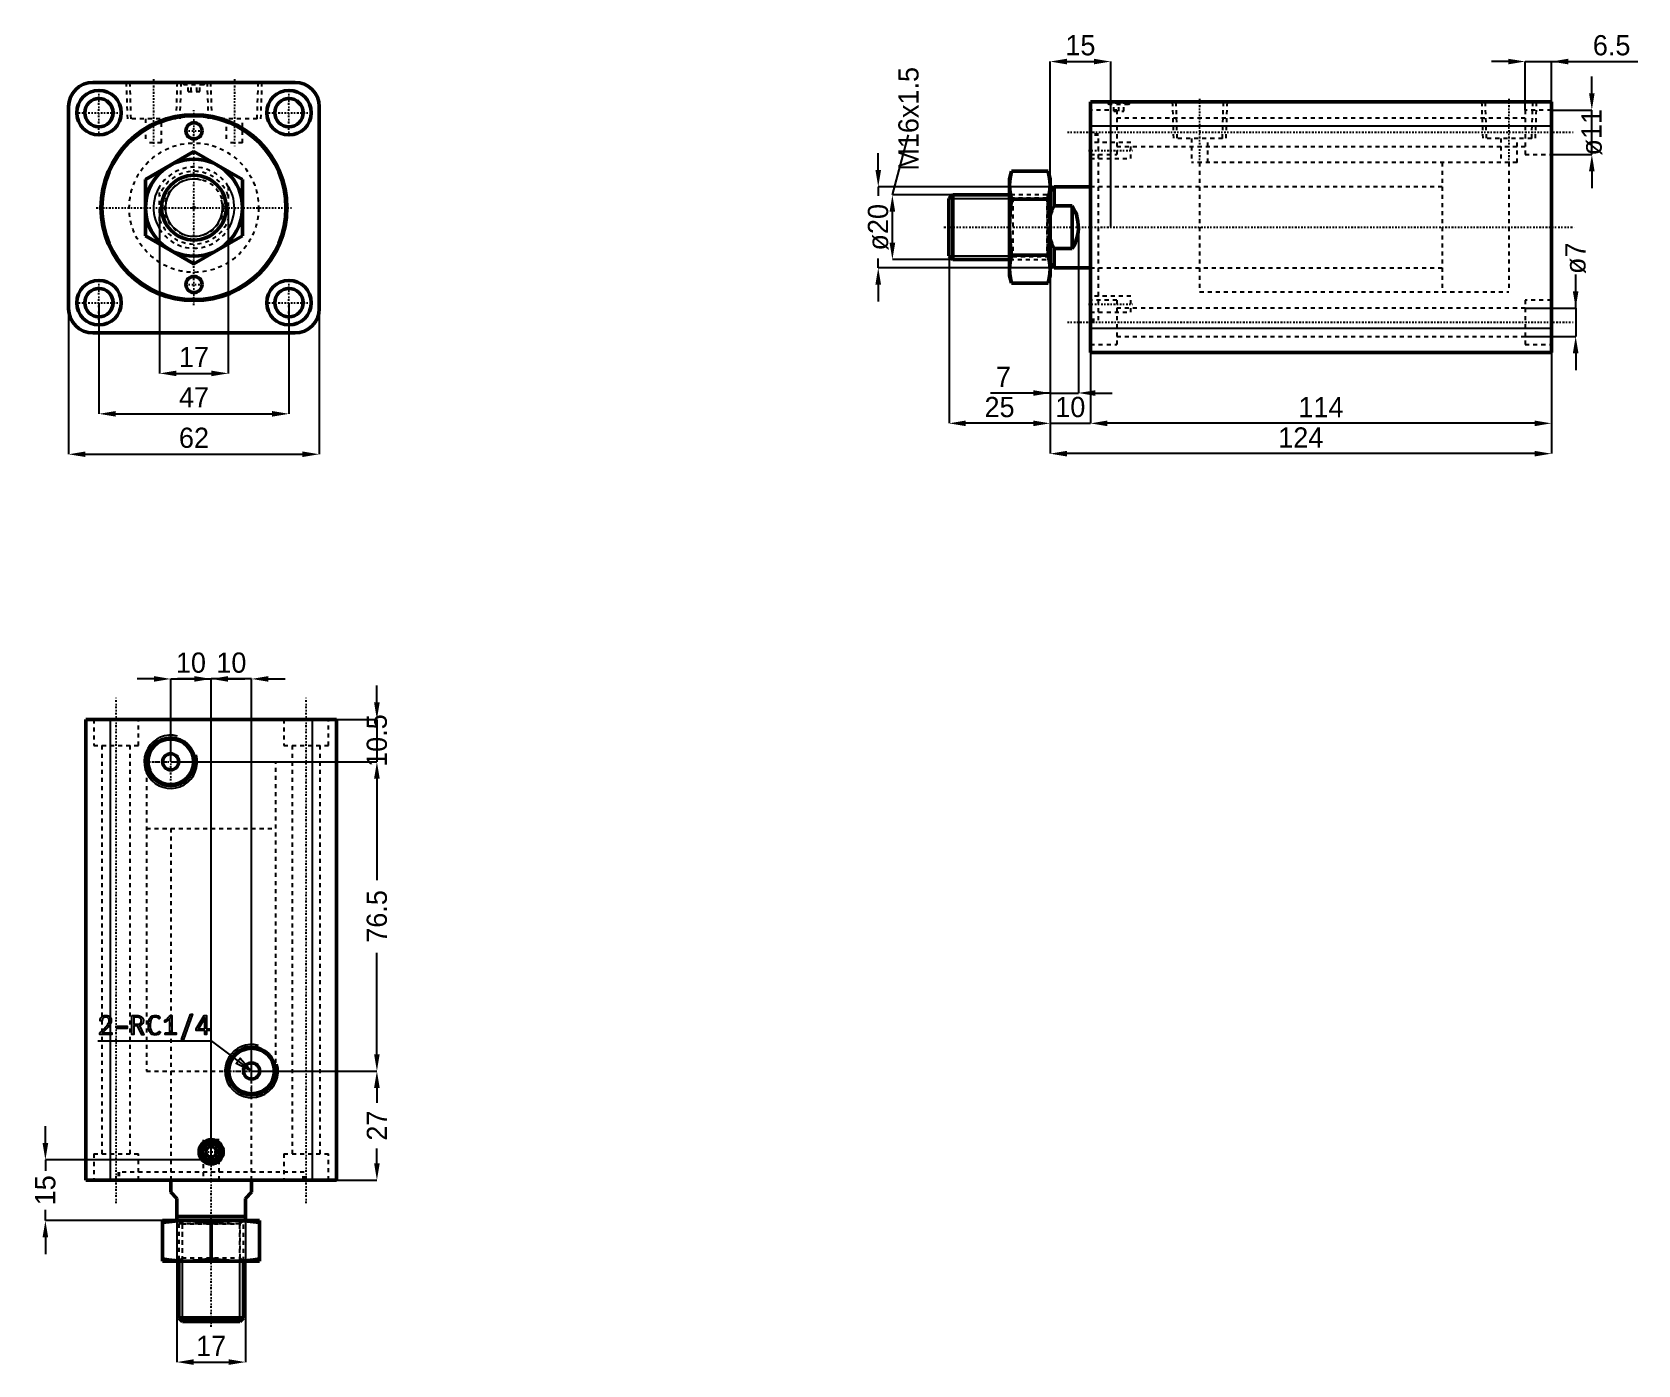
# Model space of a CAD drawing. Header units: millimetres. Extents: x -40 to 357, y -286 to 43.
import ezdxf

# ---------------------------------------------------------------- set-up
doc = ezdxf.new("R2010")
doc.units = ezdxf.units.MM
doc.linetypes.add('Center', pattern=[1.5, 0.45, -0.5, 0.05, -0.5])
doc.linetypes.add('Dashed', pattern=[2, 1, -1])
for name, color, linetype, lineweight in [('2d ConnectionPoints', 7, 'Continuous', 50), ('AM_0', 7, 'Continuous', 50), ('AM_4', 3, 'Continuous', 25), ('AM_5', 3, 'Continuous', 25), ('AM_7', 7, 'Center', 25), ('AM_9', 6, 'Dashed', 25)]:
    doc.layers.add(name, color=color, linetype=linetype, lineweight=lineweight)
doc.dimstyles.new('ISO-25', dxfattribs={"dimtxt": 2.5, "dimasz": 2.5, "dimexe": 1.25, "dimexo": 0.625, "dimtad": 1, "dimtxsty": 'Standard', "dimcen": 2.5, "dimadec": 0, "dimazin": 0, "dimtfac": 1, "dimtmove": 0, "dimatfit": 3, "dimfxl": 1, "dimarcsym": 0})

# ---------------------------------------------------------------- blocks, each defined once
blk = doc.blocks.new('1_CXHC_NUTM16X1_5_0_in_CXHC_A_EX_SD_32_60ST_0__CN_0')
at = {"layer": 'AM_0'}
for p, q in [((-12, 6.93), (0, 13.86)), ((0, 13.86), (12, 6.93)), ((-12, -6.93), (-12, 6.93)), ((12, 6.93), (12, -6.93)), ((0, -13.86), (-12, -6.93)), ((12, -6.93), (0, -13.86))]:
    blk.add_line(p, q, dxfattribs=at)
blk.add_circle((0, 0), 12, dxfattribs=at)
at = {"layer": 'AM_9'}
blk.add_circle((0, 0), 7.19, dxfattribs=at)
blk = doc.blocks.new('2_RODcxhc_a_sd_32_60_EX_0_in_CXHC_A_EX_SD_32_60ST_0__CN_0')
at = {"layer": 'AM_0'}
blk.add_circle((0, 0), 8, dxfattribs=at)
at = {"layer": 'AM_5'}
blk.add_arc((0, 0), 7.08, 75, 15, dxfattribs=at)
at = {"layer": 'AM_9'}
for p, q in [((-8.5, -5.27), (-8.5, 5.27)), ((8.5, 5.27), (8.5, -5.27))]:
    blk.add_line(p, q, dxfattribs=at)
for points in [[(-8.5, 5.27), (-8.93, 4.51), (-9.29, 3.71), (-9.57, 2.89), (-9.79, 2.04), (-9.93, 1.18), (-10, 0.31), (-9.98, -0.56), (-9.9, -1.43), (-9.74, -2.29), (-9.5, -3.13), (-9.19, -3.94), (-8.81, -4.73), (-8.5, -5.27)], [(8.5, -5.27), (8.93, -4.51), (9.29, -3.71), (9.57, -2.89), (9.79, -2.04), (9.93, -1.18), (10, -0.31), (9.98, 0.56), (9.9, 1.43), (9.74, 2.29), (9.5, 3.13), (9.19, 3.94), (8.81, 4.73), (8.5, 5.27)]]:
    blk.add_lwpolyline(points, dxfattribs=at)
for radius, start, end in [(10, 31.7883, 148.2117), (9, 19.1881, 160.8119), (9, 199.1881, 340.8119), (10, 211.7883, 328.2117)]:
    blk.add_arc((0, 0), radius, start, end, dxfattribs=at)
blk = doc.blocks.new('3_bodycxhc_a_sd_32_60_0_in_CXHC_A_EX_SD_32_60ST_0__CN_0')
at = {"layer": 'AM_0'}
for p, q in [((25, 31), (-25, 31)), ((-31, 25), (-31, -25)), ((31, -25), (31, 25)), ((-25, -31), (25, -31))]:
    blk.add_line(p, q, dxfattribs=at)
for centre, radius in [((-23.5, 23.5), 5.5), ((23.5, 23.5), 5.5), ((-23.5, 23.5), 3.5), ((23.5, 23.5), 3.5), ((0, 0), 23), ((0, 0), 22.75), ((0, 19), 2), ((-23.5, -23.5), 5.5), ((0, -19), 2), ((23.5, -23.5), 5.5), ((-23.5, -23.5), 3.5), ((23.5, -23.5), 3.5)]:
    blk.add_circle(centre, radius, dxfattribs=at)
for centre, start, end in [((-25, 25), 90, 180), ((25, 25), 0, 90), ((-25, -25), 180, 270), ((25, -25), 270, 360)]:
    blk.add_arc(centre, 6, start, end, dxfattribs=at)
at = {"layer": 'AM_5', "linetype": 'Dashed'}
for p, q in [((-16.77, 31), (-16.48, 22)), ((-3.23, 31), (-3.52, 22)), ((3.23, 31), (3.52, 22)), ((16.77, 31), (16.48, 22))]:
    blk.add_line(p, q, dxfattribs=at)
at = {"layer": 'AM_7'}
for p, q in [((-23.5, 17.73), (-23.5, 29.27)), ((-10, 31.75), (-10, 15.25)), ((0, 31.03), (0, 30.37)), ((10, 31.75), (10, 15.25)), ((23.5, 17.73), (23.5, 29.27)), ((0, -24.15), (0, 24.15)), ((-29.27, 23.5), (-17.73, 23.5)), ((17.73, 23.5), (29.27, 23.5)), ((-2.1, 19), (2.1, 19)), ((-24.15, 0), (24.15, 0)), ((-23.5, -29.27), (-23.5, -17.73)), ((-2.1, -19), (2.1, -19)), ((23.5, -29.27), (23.5, -17.73)), ((-29.27, -23.5), (-17.73, -23.5)), ((17.73, -23.5), (29.27, -23.5))]:
    blk.add_line(p, q, dxfattribs=at)
at = {"layer": 'AM_9'}
for p, q in [((-15.91, 31), (-15.63, 22)), ((-4.37, 22), (-4.09, 31)), ((-3, 31), (-2.4, 30.4)), ((-2.1, 30.7), (-2.4, 30.4)), ((2.4, 30.4), (-2.4, 30.4)), ((2.1, 30.7), (-2.1, 30.7)), ((-1.44, 28.7), (-1.44, 30.7)), ((-1.44, 28.7), (1.44, 28.7)), ((-0.72, 28.7), (-0.72, 30.7)), ((0.72, 28.7), (0.72, 30.7)), ((1.44, 28.7), (1.44, 30.7)), ((2.4, 30.4), (2.1, 30.7)), ((2.4, 30.4), (3, 31)), ((4.09, 31), (4.37, 22)), ((15.63, 22), (15.91, 31)), ((-4.37, 22), (-15.63, 22)), ((-12, 22), (-12, 16)), ((-8, 16), (-8, 22)), ((15.63, 22), (4.37, 22)), ((8, 22), (8, 16)), ((12, 16), (12, 22)), ((-8, 16), (-12, 16)), ((12, 16), (8, 16))]:
    blk.add_line(p, q, dxfattribs=at)
blk.add_circle((0, 0), 16, dxfattribs=at)
blk = doc.blocks.new('*D4')
at = {"layer": 'AM_5', "color": 0, "lineweight": -2}
for p, q in [((-23.5, -23.5), (-23.5, -51)), ((23.5, -23.5), (23.5, -51)), ((-19.33, -51), (19.33, -51))]:
    blk.add_line(p, q, dxfattribs=at)
at = {"layer": 'AM_5', "color": 0}
for points in [[(-19.33, -50.31), (-19.33, -51.69), (-23.5, -51)], [(19.33, -51.69), (19.33, -50.31), (23.5, -51)]]:
    blk.add_solid(points, dxfattribs=at)
at = {"layer": 'Defpoints', "color": 0}
for p in [(-23.5, -23.5), (23.5, -23.5), (23.5, -51)]:
    blk.add_point(p, dxfattribs=at)
at = {"layer": 'AM_5', "color": 0, "insert": (0, -46.91), "char_height": 5, "attachment_point": 5}
blk.add_mtext('47', dxfattribs=at)
blk = doc.blocks.new('*D5')
at = {"layer": 'AM_5', "color": 0, "lineweight": -2}
for p, q in [((-31, -25), (-31, -61)), ((31, -25), (31, -61)), ((-26.83, -61), (26.83, -61))]:
    blk.add_line(p, q, dxfattribs=at)
at = {"layer": 'AM_5', "color": 0}
for points in [[(-26.83, -60.31), (-26.83, -61.69), (-31, -61)], [(26.83, -61.69), (26.83, -60.31), (31, -61)]]:
    blk.add_solid(points, dxfattribs=at)
at = {"layer": 'Defpoints', "color": 0}
for p in [(-31, -25), (31, -25), (31, -61)]:
    blk.add_point(p, dxfattribs=at)
at = {"layer": 'AM_5', "color": 0, "insert": (0, -56.95), "char_height": 5, "attachment_point": 5}
blk.add_mtext('62', dxfattribs=at)
blk = doc.blocks.new('*D6')
at = {"layer": 'AM_5', "color": 0, "lineweight": -2}
for p, q in [((-8.5, 0), (-8.5, -41)), ((8.5, 0), (8.5, -41)), ((-4.33, -41), (4.33, -41))]:
    blk.add_line(p, q, dxfattribs=at)
at = {"layer": 'AM_5', "color": 0}
for points in [[(-4.33, -40.31), (-4.33, -41.69), (-8.5, -41)], [(4.33, -41.69), (4.33, -40.31), (8.5, -41)]]:
    blk.add_solid(points, dxfattribs=at)
at = {"layer": 'Defpoints', "color": 0}
for p in [(-8.5, 0), (8.5, 0), (8.5, -41)]:
    blk.add_point(p, dxfattribs=at)
at = {"layer": 'AM_5', "color": 0, "insert": (0, -36.95), "char_height": 5, "attachment_point": 5}
blk.add_mtext('17', dxfattribs=at)
blk = doc.blocks.new('1_CXHC_NUTM16X1_5_0_in_CXHC_A_EX_SD_32_60ST_0__CN_2')
at = {"layer": 'AM_0'}
for p, q in [((-19.5, 13.86), (-20, 12)), ((-20, 12), (-20, -12)), ((-19.5, 13.86), (-10.5, 13.86)), ((-10, 12), (-10.5, 13.86)), ((-10, 12), (-10, -12)), ((-19.5, 6.93), (-10.5, 6.93)), ((-19.5, -6.93), (-10.5, -6.93)), ((-20, -12), (-19.5, -13.86)), ((-19.5, -13.86), (-10.5, -13.86)), ((-10.5, -13.86), (-10, -12))]:
    blk.add_line(p, q, dxfattribs=at)
for points in [[(-19.5, 13.86), (-19.71, 13), (-19.87, 12.13), (-19.97, 11.26), (-20, 10.39)], [(-10, 10.39), (-10.03, 11.26), (-10.13, 12.12), (-10.29, 12.99), (-10.5, 13.86)], [(-20, 10.39), (-19.97, 9.53), (-19.87, 8.66), (-19.71, 7.79), (-19.5, 6.93)], [(-10.5, 6.93), (-10.29, 7.79), (-10.13, 8.65), (-10.03, 9.52), (-10, 10.39)], [(-19.5, 6.93), (-19.71, 5.21), (-19.87, 3.48), (-19.97, 1.74), (-20, 0)], [(-10, 0), (-10.04, 1.78), (-10.14, 3.56), (-10.29, 5.25), (-10.5, 6.93)], [(-20, 0), (-19.96, -1.78), (-19.86, -3.56), (-19.71, -5.25), (-19.5, -6.93)], [(-10.5, -6.93), (-10.29, -5.21), (-10.13, -3.48), (-10.03, -1.74), (-10, 0)], [(-19.5, -6.93), (-19.71, -7.79), (-19.87, -8.65), (-19.97, -9.52), (-20, -10.39)], [(-10, -10.39), (-10.03, -9.53), (-10.13, -8.66), (-10.29, -7.79), (-10.5, -6.93)], [(-20, -10.39), (-19.97, -11.26), (-19.87, -12.12), (-19.71, -12.99), (-19.5, -13.86)], [(-10.5, -13.86), (-10.29, -13), (-10.13, -12.13), (-10.03, -11.26), (-10, -10.39)]]:
    blk.add_lwpolyline(points, dxfattribs=at)
at = {"layer": 'AM_9'}
for p, q in [((-19.19, 7.19), (-20, 8)), ((-10, 8), (-10.81, 7.19)), ((-10.81, 7.19), (-19.19, 7.19)), ((-19.19, 7.19), (-19.19, -7.19)), ((-10.81, 7.19), (-10.81, -7.19)), ((-20, -8), (-19.19, -7.19)), ((-19.19, -7.19), (-10.81, -7.19)), ((-10.81, -7.19), (-10, -8))]:
    blk.add_line(p, q, dxfattribs=at)
blk = doc.blocks.new('2_RODcxhc_a_sd_32_60_EX_0_in_CXHC_A_EX_SD_32_60ST_0__CN_2')
at = {"layer": 'AM_0'}
for p, q in [((-34.08, 8), (-35, 7.08)), ((-20, 8), (-34.08, 8)), ((-34.08, 8), (-34.08, -8)), ((-9, 10), (-10, 9)), ((0, 10), (-9, 10)), ((-9, 10), (-9, 5.27)), ((-35, 7.08), (-35, -7.08)), ((-4.5, 5.27), (-9, 5.27)), ((-4.5, 5.27), (-4.5, -5.27)), ((-35, -7.08), (-34.08, -8)), ((-9, -5.27), (-4.5, -5.27)), ((-9, -5.27), (-9, -10)), ((-34.08, -8), (-20, -8)), ((-10, -9), (-9, -10)), ((-9, -10), (0, -10))]:
    blk.add_line(p, q, dxfattribs=at)
for points in [[(-9, 5.27), (-9.55, 4.14), (-10, 2.96)], [(-4.5, -5.27), (-4.07, -4.51), (-3.71, -3.71), (-3.43, -2.89), (-3.21, -2.04), (-3.07, -1.18), (-3, -0.31), (-3.02, 0.56), (-3.1, 1.43), (-3.26, 2.29), (-3.5, 3.13), (-3.81, 3.94), (-4.19, 4.73), (-4.5, 5.27)], [(-10, -2.96), (-9.55, -4.13), (-9, -5.27)]]:
    blk.add_lwpolyline(points, dxfattribs=at)
at = {"layer": 'AM_5'}
for p, q in [((-35, 7.08), (-20, 7.08)), ((-35, -7.08), (-20, -7.08))]:
    blk.add_line(p, q, dxfattribs=at)
at = {"layer": 'AM_5', "linetype": 'Dashed'}
for p, q in [((-20, 7.08), (-10.75, 7.08)), ((-20, -7.08), (-10.75, -7.08))]:
    blk.add_line(p, q, dxfattribs=at)
at = {"layer": 'AM_7'}
blk.add_line((-36.25, 0), (119.7, 0), dxfattribs=at)
at = {"layer": 'AM_9'}
for p, q in [((103.5, 16), (87, 16)), ((87, 16), (87, -16)), ((103.5, 16), (103.5, -16)), ((-10.75, 8), (-20, 8)), ((-10.75, 8), (-10.75, -8)), ((87, 10), (0, 10)), ((-10, 7.08), (-10.75, 7.08)), ((-10.75, -7.08), (-10, -7.08)), ((-20, -8), (-10.75, -8)), ((0, -10), (87, -10)), ((87, -16), (103.5, -16))]:
    blk.add_line(p, q, dxfattribs=at)
blk = doc.blocks.new('3_bodycxhc_a_sd_32_60_0_in_CXHC_A_EX_SD_32_60ST_0__CN_2')
at = {"layer": 'AM_0'}
for p, q in [((114, 31), (0, 31)), ((0, -31), (0, 31)), ((114, -31), (114, 31)), ((114, -31), (0, -31))]:
    blk.add_line(p, q, dxfattribs=at)
at = {"layer": 'AM_4'}
for p, q in [((114, 25), (0, 25)), ((114, -25), (0, -25))]:
    blk.add_line(p, q, dxfattribs=at)
at = {"layer": 'AM_5', "linetype": 'Dashed'}
for p, q in [((20.23, 31), (20.52, 22)), ((33.77, 31), (33.48, 22)), ((96.73, 31), (97.02, 22)), ((110.27, 31), (109.98, 22))]:
    blk.add_line(p, q, dxfattribs=at)
at = {"layer": 'AM_7'}
for p, q in [((7, 31.03), (7, 30.37)), ((27, 31.75), (27, 15.25)), ((103.5, 31.75), (103.5, 15.25)), ((-5.7, 23.5), (119.7, 23.5)), ((-0.5, 19), (10.5, 19)), ((-0.5, -19), (10.5, -19)), ((-5.7, -23.5), (119.7, -23.5))]:
    blk.add_line(p, q, dxfattribs=at)
at = {"layer": 'AM_9'}
for p, q in [((6.5, 29), (0, 29)), ((4, 31), (4.6, 30.4)), ((4.9, 30.7), (4.6, 30.4)), ((9.4, 30.4), (4.6, 30.4)), ((9.1, 30.7), (4.9, 30.7)), ((5.75, 28.7), (5.75, 30.7)), ((5.75, 28.7), (8.25, 28.7)), ((6.5, 29), (6.5, 18)), ((7, 28.7), (7, 30.7)), ((8.25, 28.7), (8.25, 30.7)), ((9.4, 30.4), (9.1, 30.7)), ((9.4, 30.4), (10, 31)), ((21.09, 31), (21.37, 22)), ((32.63, 22), (32.91, 31)), ((97.59, 31), (97.87, 22)), ((114, 29), (107.5, 29)), ((107.5, 29), (107.5, 18)), ((109.13, 22), (109.41, 31)), ((107.5, 27), (6.5, 27)), ((2, 23), (0, 23)), ((2, 22.75), (0, 22.75)), ((10, 21), (0, 21)), ((2, -23), (2, 23)), ((6.5, 20), (107.5, 20)), ((10, 17), (10, 21)), ((32.63, 22), (21.37, 22)), ((25, 22), (25, 16)), ((29, 16), (29, 22)), ((109.13, 22), (97.87, 22)), ((101.5, 22), (101.5, 16)), ((105.5, 16), (105.5, 22)), ((0, 18), (6.5, 18)), ((0, 17), (10, 17)), ((105.5, 16), (25, 16)), ((27, 16), (27, -16)), ((103.5, 16), (103.5, -16)), ((107.5, 18), (114, 18)), ((27, 10), (0, 10)), ((0, -10), (27, -10)), ((10, -17), (0, -17)), ((6.5, -18), (0, -18)), ((6.5, -18), (6.5, -29)), ((10, -21), (10, -17)), ((27, -16), (103.5, -16)), ((114, -18), (107.5, -18)), ((107.5, -18), (107.5, -29)), ((0, -21), (10, -21)), ((0, -22.75), (2, -22.75)), ((0, -23), (2, -23)), ((107.5, -20), (6.5, -20)), ((6.5, -27), (107.5, -27)), ((0, -29), (6.5, -29)), ((107.5, -29), (114, -29))]:
    blk.add_line(p, q, dxfattribs=at)
blk = doc.blocks.new('*D22')
at = {"layer": 'AM_5', "color": 0, "lineweight": -2}
for p, q in [((169.25, 9.32), (169.25, 13.48)), ((212.75, 5.15), (169.25, 5.15)), ((169.25, 5.15), (169.25, 2.9)), ((169.25, -14.85), (169.25, -12.6)), ((212.75, -14.85), (169.25, -14.85)), ((169.25, -19.02), (169.25, -23.18))]:
    blk.add_line(p, q, dxfattribs=at)
at = {"layer": 'AM_5', "color": 0}
for points in [[(168.55, 9.32), (169.94, 9.32), (169.25, 5.15)], [(169.94, -19.02), (168.55, -19.02), (169.25, -14.85)]]:
    blk.add_solid(points, dxfattribs=at)
at = {"layer": 'Defpoints', "color": 0}
for p in [(212.75, 5.15), (169.25, -14.85), (212.75, -14.85)]:
    blk.add_point(p, dxfattribs=at)
at = {"layer": 'AM_5', "color": 0, "insert": (169.25, -4.85), "char_height": 5, "attachment_point": 5, "rotation": 90}
blk.add_mtext('ø20', dxfattribs=at)
blk = doc.blocks.new('*D23')
at = {"layer": 'AM_5', "color": 0, "lineweight": -2}
for p, q in [((211.75, -4.85), (211.75, -45.85)), ((218.75, -4.85), (218.75, -45.85)), ((211.75, -45.85), (197.04, -45.85)), ((211.75, -45.85), (218.75, -45.85)), ((222.91, -45.85), (227.08, -45.85))]:
    blk.add_line(p, q, dxfattribs=at)
at = {"layer": 'AM_5', "color": 0}
for points in [[(207.58, -46.55), (207.58, -45.16), (211.75, -45.85)], [(222.91, -45.16), (222.91, -46.55), (218.75, -45.85)]]:
    blk.add_solid(points, dxfattribs=at)
at = {"layer": 'Defpoints', "color": 0}
for p in [(211.75, -4.85), (218.75, -4.85), (218.75, -45.85)]:
    blk.add_point(p, dxfattribs=at)
at = {"layer": 'AM_5', "color": 0, "insert": (200.2, -41.85), "char_height": 5, "attachment_point": 5}
blk.add_mtext('7', dxfattribs=at)
blk = doc.blocks.new('*D24')
at = {"layer": 'AM_5', "color": 0, "lineweight": -2}
for p, q in [((211.75, -4.85), (211.75, -53.35)), ((221.75, -29.85), (221.75, -53.35)), ((211.75, -53.35), (221.75, -53.35))]:
    blk.add_line(p, q, dxfattribs=at)
at = {"layer": 'Defpoints', "color": 0}
for p in [(211.75, -4.85), (221.75, -29.85), (221.75, -53.35)]:
    blk.add_point(p, dxfattribs=at)
at = {"layer": 'AM_5', "color": 0, "insert": (216.75, -49.35), "char_height": 5, "attachment_point": 5}
blk.add_mtext('10', dxfattribs=at)
blk = doc.blocks.new('*D25')
at = {"layer": 'AM_5', "color": 0, "lineweight": -2}
for p, q in [((186.75, -4.85), (186.75, -53.35)), ((211.75, -4.85), (211.75, -53.35)), ((207.58, -53.35), (190.91, -53.35))]:
    blk.add_line(p, q, dxfattribs=at)
at = {"layer": 'AM_5', "color": 0}
for points in [[(190.91, -52.66), (190.91, -54.05), (186.75, -53.35)], [(207.58, -54.05), (207.58, -52.66), (211.75, -53.35)]]:
    blk.add_solid(points, dxfattribs=at)
at = {"layer": 'Defpoints', "color": 0}
for p in [(186.75, -4.85), (211.75, -4.85), (186.75, -53.35)]:
    blk.add_point(p, dxfattribs=at)
at = {"layer": 'AM_5', "color": 0, "insert": (199.25, -49.35), "char_height": 5, "attachment_point": 5}
blk.add_mtext('25', dxfattribs=at)
blk = doc.blocks.new('*D26')
at = {"layer": 'AM_5', "color": 0, "lineweight": -2}
for p, q in [((221.75, -29.85), (221.75, -53.35)), ((335.75, -35.85), (335.75, -53.35)), ((331.58, -53.35), (225.91, -53.35))]:
    blk.add_line(p, q, dxfattribs=at)
at = {"layer": 'AM_5', "color": 0}
for points in [[(225.91, -52.66), (225.91, -54.05), (221.75, -53.35)], [(331.58, -54.05), (331.58, -52.66), (335.75, -53.35)]]:
    blk.add_solid(points, dxfattribs=at)
at = {"layer": 'Defpoints', "color": 0}
for p in [(221.75, -29.85), (335.75, -35.85), (221.75, -53.35)]:
    blk.add_point(p, dxfattribs=at)
at = {"layer": 'AM_5', "color": 0, "insert": (278.75, -49.35), "char_height": 5, "attachment_point": 5}
blk.add_mtext('114', dxfattribs=at)
blk = doc.blocks.new('*D27')
at = {"layer": 'AM_5', "color": 0, "lineweight": -2}
for p, q in [((211.75, -4.85), (211.75, -60.85)), ((335.75, -35.85), (335.75, -60.85)), ((331.58, -60.85), (215.91, -60.85))]:
    blk.add_line(p, q, dxfattribs=at)
at = {"layer": 'AM_5', "color": 0}
for points in [[(215.91, -60.16), (215.91, -61.55), (211.75, -60.85)], [(331.58, -61.55), (331.58, -60.16), (335.75, -60.85)]]:
    blk.add_solid(points, dxfattribs=at)
at = {"layer": 'Defpoints', "color": 0}
for p in [(211.75, -4.85), (335.75, -35.85), (211.75, -60.85)]:
    blk.add_point(p, dxfattribs=at)
at = {"layer": 'AM_5', "color": 0, "insert": (273.75, -56.85), "char_height": 5, "attachment_point": 5}
blk.add_mtext('124', dxfattribs=at)
blk = doc.blocks.new('*D28')
at = {"layer": 'AM_5', "color": 0, "lineweight": -2}
for p, q in [((341.75, -24.85), (341.75, -16.52)), ((329.25, -24.85), (341.75, -24.85)), ((341.75, -24.85), (341.75, -31.85)), ((329.25, -31.85), (341.75, -31.85)), ((341.75, -36.02), (341.75, -40.18))]:
    blk.add_line(p, q, dxfattribs=at)
at = {"layer": 'AM_5', "color": 0}
for points in [[(341.05, -20.68), (342.44, -20.68), (341.75, -24.85)], [(342.44, -36.02), (341.05, -36.02), (341.75, -31.85)]]:
    blk.add_solid(points, dxfattribs=at)
at = {"layer": 'Defpoints', "color": 0}
for p in [(329.25, -24.85), (329.25, -31.85), (341.75, -31.85)]:
    blk.add_point(p, dxfattribs=at)
at = {"layer": 'AM_5', "color": 0, "insert": (341.75, -12.52), "char_height": 5, "attachment_point": 5, "rotation": 90}
blk.add_mtext('ø7', dxfattribs=at)
blk = doc.blocks.new('*D29')
at = {"layer": 'AM_5', "color": 0, "lineweight": -2}
for p, q in [((345.75, 28.32), (345.75, 32.48)), ((335.75, 24.15), (345.75, 24.15)), ((345.75, 13.15), (345.75, 24.15)), ((335.75, 13.15), (345.75, 13.15)), ((345.75, 8.98), (345.75, 4.82))]:
    blk.add_line(p, q, dxfattribs=at)
at = {"layer": 'AM_5', "color": 0}
for points in [[(345.05, 28.32), (346.44, 28.32), (345.75, 24.15)], [(346.44, 8.98), (345.05, 8.98), (345.75, 13.15)]]:
    blk.add_solid(points, dxfattribs=at)
at = {"layer": 'Defpoints', "color": 0}
for p in [(335.75, 24.15), (345.75, 24.15), (335.75, 13.15)]:
    blk.add_point(p, dxfattribs=at)
at = {"layer": 'AM_5', "color": 0, "insert": (345.75, 18.65), "char_height": 5, "attachment_point": 5, "rotation": 90}
blk.add_mtext('ø11', dxfattribs=at)
blk = doc.blocks.new('*D30')
at = {"layer": 'AM_5', "color": 0, "lineweight": -2}
for p, q in [((325.08, 36.15), (320.91, 36.15)), ((329.25, 24.15), (329.25, 36.15)), ((329.25, 36.15), (335.75, 36.15)), ((335.75, 24.15), (335.75, 36.15)), ((335.75, 36.15), (357.14, 36.15))]:
    blk.add_line(p, q, dxfattribs=at)
at = {"layer": 'AM_5', "color": 0}
for points in [[(325.08, 35.45), (325.08, 36.84), (329.25, 36.15)], [(339.91, 36.84), (339.91, 35.45), (335.75, 36.15)]]:
    blk.add_solid(points, dxfattribs=at)
at = {"layer": 'Defpoints', "color": 0}
for p in [(335.75, 36.15), (329.25, 24.15), (335.75, 24.15)]:
    blk.add_point(p, dxfattribs=at)
at = {"layer": 'AM_5', "color": 0, "insert": (350.64, 40.15), "char_height": 5, "attachment_point": 5}
blk.add_mtext('6.5', dxfattribs=at)
blk = doc.blocks.new('*D31')
at = {"layer": 'AM_5', "color": 0, "lineweight": -2}
for p, q in [((172.75, 3.15), (176.75, 17.98)), ((187.75, 3.15), (172.75, 3.15)), ((172.75, -8.68), (172.75, -1.02)), ((187.75, -12.85), (172.75, -12.85))]:
    blk.add_line(p, q, dxfattribs=at)
at = {"layer": 'AM_5', "color": 0}
for points in [[(173.44, -1.02), (172.05, -1.02), (172.75, 3.15)], [(172.05, -8.68), (173.44, -8.68), (172.75, -12.85)]]:
    blk.add_solid(points, dxfattribs=at)
at = {"layer": 'Defpoints', "color": 0}
for p in [(172.75, 3.15), (187.75, 3.15), (187.75, -12.85)]:
    blk.add_point(p, dxfattribs=at)
at = {"layer": 'AM_5', "color": 0, "insert": (176.75, 21.98), "char_height": 5, "attachment_point": 5, "rotation": 90}
blk.add_mtext('M16x1.5', dxfattribs=at)
blk = doc.blocks.new('*D32')
at = {"layer": 'AM_5', "color": 0, "lineweight": -2}
for p, q in [((211.75, -4.85), (211.75, 36.15)), ((215.91, 36.15), (222.58, 36.15)), ((226.75, -4.85), (226.75, 36.15))]:
    blk.add_line(p, q, dxfattribs=at)
at = {"layer": 'AM_5', "color": 0}
for points in [[(215.91, 36.84), (215.91, 35.45), (211.75, 36.15)], [(222.58, 35.45), (222.58, 36.84), (226.75, 36.15)]]:
    blk.add_solid(points, dxfattribs=at)
at = {"layer": 'Defpoints', "color": 0}
for p in [(226.75, 36.15), (211.75, -4.85), (226.75, -4.85)]:
    blk.add_point(p, dxfattribs=at)
at = {"layer": 'AM_5', "color": 0, "insert": (219.25, 40.15), "char_height": 5, "attachment_point": 5}
blk.add_mtext('15', dxfattribs=at)
blk = doc.blocks.new('1_CXHC_NUTM16X1_5_0_in_CXHC_A_EX_SD_32_60ST_0__CN_4')
at = {"layer": 'AM_0'}
for p, q in [((-12, -10), (12, -10)), ((-12, -20), (-12, -10)), ((0, -19.5), (0, -10.5)), ((12, -10), (12, -20)), ((-12, -20), (12, -20))]:
    blk.add_line(p, q, dxfattribs=at)
for points in [[(-6, -10), (-7.5, -10.03), (-9, -10.13), (-10.5, -10.29), (-12, -10.5)], [(0, -10.5), (-1.49, -10.29), (-2.99, -10.13), (-4.49, -10.03), (-6, -10)], [(6, -10), (4.5, -10.03), (3, -10.13), (1.5, -10.29), (0, -10.5)], [(12, -10.5), (10.51, -10.29), (9.01, -10.13), (7.51, -10.03), (6, -10)], [(-12, -19.5), (-10.51, -19.71), (-9.01, -19.87), (-7.51, -19.97), (-6, -20)], [(-6, -20), (-4.5, -19.97), (-3, -19.87), (-1.5, -19.71), (0, -19.5)], [(0, -19.5), (1.49, -19.71), (2.99, -19.87), (4.49, -19.97), (6, -20)], [(6, -20), (7.5, -19.97), (9, -19.87), (10.5, -19.71), (12, -19.5)]]:
    blk.add_lwpolyline(points, dxfattribs=at)
at = {"layer": 'AM_9'}
for p, q in [((-8, -10), (-7.19, -10.81)), ((-7.19, -10.81), (-7.19, -19.19)), ((-7.19, -10.81), (7.19, -10.81)), ((7.19, -10.81), (8, -10)), ((7.19, -19.19), (7.19, -10.81)), ((-7.19, -19.19), (-8, -20)), ((-7.19, -19.19), (7.19, -19.19)), ((8, -20), (7.19, -19.19))]:
    blk.add_line(p, q, dxfattribs=at)
blk = doc.blocks.new('2_RODcxhc_a_sd_32_60_EX_0_in_CXHC_A_EX_SD_32_60ST_0__CN_4')
at = {"layer": 'AM_0'}
for p, q in [((-10, 0), (-10, -3)), ((10, -3), (10, 0)), ((-8.5, -4.5), (-10, -3)), ((10, -3), (8.5, -4.5)), ((-8.5, -10), (-8.5, -4.5)), ((8.5, -4.5), (8.5, -10)), ((-8.5, -9), (8.5, -9)), ((-8, -20), (-8, -34.08)), ((8, -34.08), (8, -20)), ((-8, -34.08), (8, -34.08)), ((-8, -34.08), (-7.08, -35)), ((-7.08, -35), (7.08, -35)), ((7.08, -35), (8, -34.08))]:
    blk.add_line(p, q, dxfattribs=at)
at = {"layer": 'AM_5', "linetype": 'Dashed'}
for p, q in [((-8, -10.75), (8, -10.75)), ((-7.08, -20), (-7.08, -10.75)), ((7.08, -20), (7.08, -10.75))]:
    blk.add_line(p, q, dxfattribs=at)
at = {"layer": 'AM_5'}
for p, q in [((-7.08, -35), (-7.08, -20)), ((7.08, -35), (7.08, -20))]:
    blk.add_line(p, q, dxfattribs=at)
at = {"layer": 'AM_7'}
blk.add_line((0, -36.25), (0, 119.7), dxfattribs=at)
at = {"layer": 'AM_9'}
for p, q in [((-16, 103.5), (16, 103.5)), ((-16, 103.5), (-16, 87)), ((16, 87), (16, 103.5)), ((-16, 87), (16, 87)), ((-10, 87), (-10, 0)), ((10, 0), (10, 87)), ((-8, -10.75), (-8, -20)), ((-7.08, -10), (-7.08, -10.75)), ((7.08, -10.75), (7.08, -10)), ((8, -20), (8, -10.75))]:
    blk.add_line(p, q, dxfattribs=at)
blk = doc.blocks.new('3_bodycxhc_a_sd_32_60_0_in_CXHC_A_EX_SD_32_60ST_0__CN_4')
at = {"layer": 'AM_0'}
for p, q in [((31, 114), (-31, 114)), ((-31, 114), (-31, 0)), ((31, 114), (31, 0)), ((-0.72, 8.25), (-1.44, 7)), ((0.72, 8.25), (-0.72, 8.25)), ((1.44, 7), (0.72, 8.25)), ((-1.44, 7), (-0.72, 5.75)), ((-0.72, 5.75), (0.72, 5.75)), ((0.72, 5.75), (1.44, 7)), ((31, 0), (-31, 0))]:
    blk.add_line(p, q, dxfattribs=at)
for centre, radius in [((-10, 103.5), 5.91), ((-10, 103.5), 5.63), ((-10, 103.5), 2), ((10, 27), 5.91), ((10, 27), 5.63), ((10, 27), 2), ((0, 7), 3), ((0, 7), 2.4), ((0, 7), 2.1)]:
    blk.add_circle(centre, radius, dxfattribs=at)
at = {"layer": 'AM_4'}
for p, q in [((-25, 114), (-25, 0)), ((25, 114), (25, 0))]:
    blk.add_line(p, q, dxfattribs=at)
at = {"layer": 'AM_5'}
for centre in [(-10, 103.5), (10, 27)]:
    blk.add_arc(centre, 6.58, 75, 15, dxfattribs=at)
at = {"layer": 'AM_7'}
for p, q in [((-23.5, -5.7), (-23.5, 119.7)), ((23.5, -5.7), (23.5, 119.7)), ((-10, 97.29), (-10, 109.71)), ((-16.21, 103.5), (-3.79, 103.5)), ((10, 20.79), (10, 33.21)), ((3.79, 27), (16.21, 27)), ((-3.15, 7), (3.15, 7))]:
    blk.add_line(p, q, dxfattribs=at)
at = {"layer": 'AM_9'}
for p, q in [((-29, 114), (-29, 107.5)), ((-18, 107.5), (-18, 114)), ((18, 114), (18, 107.5)), ((29, 107.5), (29, 114)), ((-29, 107.5), (-18, 107.5)), ((-27, 107.5), (-27, 6.5)), ((-20, 6.5), (-20, 107.5)), ((18, 107.5), (29, 107.5)), ((20, 107.5), (20, 6.5)), ((27, 6.5), (27, 107.5)), ((-16, 103.5), (16, 103.5)), ((-16, 103.5), (-16, 27)), ((16, 27), (16, 103.5)), ((-16, 27), (16, 27)), ((-10, 27), (-10, 0)), ((10, 0), (10, 27)), ((2, 10), (-2, 10)), ((-2, 10), (-2, 0)), ((2, 0), (2, 10)), ((-29, 6.5), (-18, 6.5)), ((-29, 6.5), (-29, 0)), ((-18, 0), (-18, 6.5)), ((18, 6.5), (29, 6.5)), ((18, 6.5), (18, 0)), ((29, 0), (29, 6.5)), ((23, 2), (-23, 2)), ((-23, 2), (-23, 0)), ((-22.75, 2), (-22.75, 0)), ((22.75, 0), (22.75, 2)), ((23, 0), (23, 2))]:
    blk.add_line(p, q, dxfattribs=at)
blk = doc.blocks.new('*D45')
at = {"layer": 'AM_5', "color": 0, "lineweight": -2}
for p, q in [((-4.25, -250.58), (-4.25, -285.58)), ((12.75, -250.58), (12.75, -285.58)), ((-0.08, -285.58), (8.58, -285.58))]:
    blk.add_line(p, q, dxfattribs=at)
at = {"layer": 'AM_5', "color": 0}
for points in [[(-0.08, -284.88), (-0.08, -286.27), (-4.25, -285.58)], [(8.58, -286.27), (8.58, -284.88), (12.75, -285.58)]]:
    blk.add_solid(points, dxfattribs=at)
at = {"layer": 'Defpoints', "color": 0}
for p in [(-4.25, -250.58), (12.75, -250.58), (12.75, -285.58)]:
    blk.add_point(p, dxfattribs=at)
at = {"layer": 'AM_5', "color": 0, "insert": (4.25, -281.58), "char_height": 5, "attachment_point": 5}
blk.add_mtext('17', dxfattribs=at)
blk = doc.blocks.new('*D46')
at = {"layer": 'AM_5', "color": 0, "lineweight": -2}
for p, q in [((-36.75, -231.41), (-36.75, -227.24)), ((4.25, -235.58), (-36.75, -235.58)), ((-36.75, -235.58), (-36.75, -238.24)), ((-36.75, -250.58), (-36.75, -247.91)), ((-4.25, -250.58), (-36.75, -250.58)), ((-36.75, -254.74), (-36.75, -258.91))]:
    blk.add_line(p, q, dxfattribs=at)
at = {"layer": 'AM_5', "color": 0}
for points in [[(-37.45, -231.41), (-36.06, -231.41), (-36.75, -235.58)], [(-36.06, -254.74), (-37.45, -254.74), (-36.75, -250.58)]]:
    blk.add_solid(points, dxfattribs=at)
at = {"layer": 'Defpoints', "color": 0}
for p in [(-36.75, -235.58), (4.25, -235.58), (-4.25, -250.58)]:
    blk.add_point(p, dxfattribs=at)
at = {"layer": 'AM_5', "color": 0, "insert": (-36.75, -243.08), "char_height": 5, "attachment_point": 5, "rotation": 90}
blk.add_mtext('15', dxfattribs=at)
blk = doc.blocks.new('*D47')
at = {"layer": 'AM_5', "color": 0, "lineweight": -2}
for p, q in [((14.25, -213.58), (45.25, -213.58)), ((45.25, -217.74), (45.25, -221.41)), ((45.25, -236.41), (45.25, -232.74)), ((35.25, -240.58), (45.25, -240.58))]:
    blk.add_line(p, q, dxfattribs=at)
at = {"layer": 'AM_5', "color": 0}
for points in [[(45.94, -217.74), (44.55, -217.74), (45.25, -213.58)], [(44.55, -236.41), (45.94, -236.41), (45.25, -240.58)]]:
    blk.add_solid(points, dxfattribs=at)
at = {"layer": 'Defpoints', "color": 0}
for p in [(14.25, -213.58), (45.25, -213.58), (35.25, -240.58)]:
    blk.add_point(p, dxfattribs=at)
at = {"layer": 'AM_5', "color": 0, "insert": (45.25, -227.08), "char_height": 5, "attachment_point": 5, "rotation": 90}
blk.add_mtext('27', dxfattribs=at)
blk = doc.blocks.new('*D48')
at = {"layer": 'AM_5', "color": 0, "lineweight": -2}
for p, q in [((-5.75, -137.08), (45.25, -137.08)), ((45.25, -141.24), (45.25, -166.33)), ((45.25, -209.41), (45.25, -184.33)), ((14.25, -213.58), (45.25, -213.58))]:
    blk.add_line(p, q, dxfattribs=at)
at = {"layer": 'AM_5', "color": 0}
for points in [[(45.94, -141.24), (44.55, -141.24), (45.25, -137.08)], [(44.55, -209.41), (45.94, -209.41), (45.25, -213.58)]]:
    blk.add_solid(points, dxfattribs=at)
at = {"layer": 'Defpoints', "color": 0}
for p in [(-5.75, -137.08), (14.25, -213.58), (45.25, -213.58)]:
    blk.add_point(p, dxfattribs=at)
at = {"layer": 'AM_5', "color": 0, "insert": (45.25, -175.33), "char_height": 5, "attachment_point": 5, "rotation": 90}
blk.add_mtext('76.5', dxfattribs=at)
blk = doc.blocks.new('*D49')
at = {"layer": 'AM_5', "color": 0, "lineweight": -2}
for p, q in [((45.25, -122.41), (45.25, -118.24)), ((27.75, -126.58), (45.25, -126.58)), ((45.25, -126.58), (45.25, -137.08)), ((-5.75, -137.08), (45.25, -137.08)), ((45.25, -141.24), (45.25, -145.41))]:
    blk.add_line(p, q, dxfattribs=at)
at = {"layer": 'AM_5', "color": 0}
for points in [[(44.55, -122.41), (45.94, -122.41), (45.25, -126.58)], [(45.94, -141.24), (44.55, -141.24), (45.25, -137.08)]]:
    blk.add_solid(points, dxfattribs=at)
at = {"layer": 'Defpoints', "color": 0}
for p in [(27.75, -126.58), (-5.75, -137.08), (45.25, -137.08)]:
    blk.add_point(p, dxfattribs=at)
at = {"layer": 'AM_5', "color": 0, "insert": (45.25, -131.83), "char_height": 5, "attachment_point": 5, "rotation": 90}
blk.add_mtext('10.5', dxfattribs=at)
blk = doc.blocks.new('*D50')
at = {"layer": 'AM_5', "color": 0, "lineweight": -2}
for p, q in [((-9.92, -116.58), (-14.08, -116.58)), ((-5.75, -137.08), (-5.75, -116.58)), ((-5.75, -116.58), (4.25, -116.58)), ((4.25, -235.58), (4.25, -116.58)), ((8.42, -116.58), (12.58, -116.58))]:
    blk.add_line(p, q, dxfattribs=at)
at = {"layer": 'AM_5', "color": 0}
for points in [[(-9.92, -117.27), (-9.92, -115.88), (-5.75, -116.58)], [(8.42, -115.88), (8.42, -117.27), (4.25, -116.58)]]:
    blk.add_solid(points, dxfattribs=at)
at = {"layer": 'Defpoints', "color": 0}
for p in [(4.25, -116.58), (-5.75, -137.08), (4.25, -235.58)]:
    blk.add_point(p, dxfattribs=at)
at = {"layer": 'AM_5', "color": 0, "insert": (-0.75, -112.58), "char_height": 5, "attachment_point": 5}
blk.add_mtext('10', dxfattribs=at)
blk = doc.blocks.new('*D51')
at = {"layer": 'AM_5', "color": 0, "lineweight": -2}
for p, q in [((0.08, -116.58), (-4.08, -116.58)), ((4.25, -235.58), (4.25, -116.58)), ((14.25, -116.58), (4.25, -116.58)), ((14.25, -213.58), (14.25, -116.58)), ((18.42, -116.58), (22.58, -116.58))]:
    blk.add_line(p, q, dxfattribs=at)
at = {"layer": 'AM_5', "color": 0}
for points in [[(0.08, -117.27), (0.08, -115.88), (4.25, -116.58)], [(18.42, -115.88), (18.42, -117.27), (14.25, -116.58)]]:
    blk.add_solid(points, dxfattribs=at)
at = {"layer": 'Defpoints', "color": 0}
for p in [(4.25, -116.58), (14.25, -213.58), (4.25, -235.58)]:
    blk.add_point(p, dxfattribs=at)
at = {"layer": 'AM_5', "color": 0, "insert": (9.25, -112.58), "char_height": 5, "attachment_point": 5}
blk.add_mtext('10', dxfattribs=at)
blk = doc.blocks.new('*D52')
at = {"layer": 'AM_5', "color": 0, "lineweight": -2}
for p, q in [((-4.25, -250.58), (-4.25, -285.58)), ((12.75, -250.58), (12.75, -285.58)), ((-0.08, -285.58), (8.58, -285.58))]:
    blk.add_line(p, q, dxfattribs=at)
at = {"layer": 'AM_5', "color": 0}
for points in [[(-0.08, -284.88), (-0.08, -286.27), (-4.25, -285.58)], [(8.58, -286.27), (8.58, -284.88), (12.75, -285.58)]]:
    blk.add_solid(points, dxfattribs=at)
at = {"layer": 'Defpoints', "color": 0}
for p in [(-4.25, -250.58), (12.75, -250.58), (12.75, -285.58)]:
    blk.add_point(p, dxfattribs=at)
at = {"layer": 'AM_5', "color": 0, "insert": (4.25, -281.58), "char_height": 5, "attachment_point": 5}
blk.add_mtext('17', dxfattribs=at)

msp = doc.modelspace()

# ---------------------------------------------------------------- linework, layer by layer
at = {"layer": '2d ConnectionPoints'}
for p in [(0, 0), (0, 0), (221.747, -4.851), (221.747, -4.851), (4.249, -240.576), (4.249, -240.576)]:
    msp.add_point(p, dxfattribs=at)
at = {"layer": 'AM_5'}
for p, q in [((-23.751, -206.076), (4.249, -206.076)), ((4.249, -206.076), (14.249, -213.576))]:
    msp.add_line(p, q, dxfattribs=at)
for points in [[(-23.104, -203.965), (-23.104, -203.965), (-22.89, -203.77), (-22.585, -203.484), (-22.585, -203.484), (-22.299, -203.207), (-22.12, -203.028), (-22.12, -203.028), (-21.947, -202.847), (-21.7, -202.563), (-21.7, -202.563), (-21.467, -202.263), (-21.32, -202.054), (-21.32, -202.054), (-21.19, -201.847), (-21.05, -201.551), (-21.05, -201.551), (-20.974, -201.273), (-20.959, -201.099), (-20.959, -201.099), (-20.964, -201.001), (-20.987, -200.862), (-20.987, -200.862), (-21.03, -200.734), (-21.07, -200.654), (-21.07, -200.654), (-21.117, -200.579), (-21.201, -200.481), (-21.201, -200.481), (-21.3, -200.398), (-21.374, -200.351), (-21.374, -200.351), (-21.453, -200.313), (-21.579, -200.271), (-21.579, -200.271), (-21.713, -200.248), (-21.808, -200.244), (-21.808, -200.244), (-21.912, -200.249), (-22.059, -200.272), (-22.059, -200.272), (-22.197, -200.315), (-22.282, -200.355), (-22.282, -200.355), (-22.362, -200.403), (-22.467, -200.49), (-22.467, -200.49), (-22.557, -200.595), (-22.607, -200.675), (-22.607, -200.675), (-22.649, -200.762), (-22.695, -200.904), (-22.695, -200.904), (-22.719, -201.059), (-22.724, -201.17), (-23.212, -201.17), (-23.212, -201.17), (-23.204, -201.004), (-23.164, -200.771), (-23.164, -200.771), (-23.091, -200.561), (-23.023, -200.433), (-23.023, -200.433), (-22.942, -200.315), (-22.802, -200.161), (-22.802, -200.161), (-22.637, -200.034), (-22.514, -199.965), (-22.514, -199.965), (-22.384, -199.907), (-22.178, -199.845), (-22.178, -199.845), (-21.96, -199.812), (-21.808, -199.805), (-21.808, -199.805), (-21.665, -199.811), (-21.459, -199.843), (-21.459, -199.843), (-21.262, -199.901), (-21.135, -199.955), (-21.135, -199.955), (-21.015, -200.02), (-20.854, -200.139), (-20.854, -200.139), (-20.716, -200.284), (-20.636, -200.394), (-20.636, -200.394), (-20.569, -200.514), (-20.496, -200.709), (-20.496, -200.709), (-20.457, -200.923), (-20.449, -201.076), (-20.449, -201.076), (-20.46, -201.249), (-20.518, -201.516), (-20.518, -201.516), (-20.626, -201.79), (-20.725, -201.976), (-20.725, -201.976), (-20.84, -202.162), (-21.025, -202.431), (-21.025, -202.431), (-21.227, -202.688), (-21.37, -202.852), (-21.37, -202.852), (-21.525, -203.02), (-21.785, -203.291), (-21.785, -203.291), (-22.078, -203.586), (-22.292, -203.796), (-22.636, -204.134), (-20.309, -204.138), (-20.309, -204.576), (-23.277, -204.576), (-23.277, -204.121), (-23.104, -203.965)], [(-19.101, -202.483), (-16.501, -202.483), (-16.501, -203.068), (-19.101, -203.068), (-19.101, -202.483)], [(-15.335, -199.864), (-13.964, -199.864), (-13.964, -199.864), (-13.823, -199.869), (-13.615, -199.898), (-13.615, -199.898), (-13.411, -199.951), (-13.278, -200), (-13.278, -200), (-13.15, -200.061), (-12.975, -200.175), (-12.975, -200.175), (-12.821, -200.316), (-12.73, -200.425), (-12.73, -200.425), (-12.652, -200.545), (-12.568, -200.748), (-12.568, -200.748), (-12.523, -200.977), (-12.514, -201.144), (-12.514, -201.144), (-12.525, -201.329), (-12.581, -201.579), (-12.581, -201.579), (-12.685, -201.798), (-12.781, -201.926), (-12.781, -201.926), (-12.894, -202.04), (-13.088, -202.185), (-13.088, -202.185), (-13.311, -202.297), (-13.476, -202.353), (-12.397, -204.609), (-12.924, -204.609), (-13.977, -202.431), (-14.048, -202.431), (-14.854, -202.431), (-14.854, -204.576), (-15.335, -204.576), (-15.335, -199.864)], [(-14.191, -202.009), (-14.191, -202.009), (-14.054, -202.007), (-13.863, -201.994), (-13.863, -201.994), (-13.691, -201.97), (-13.587, -201.949), (-13.587, -201.949), (-13.49, -201.92), (-13.359, -201.856), (-13.359, -201.856), (-13.243, -201.769), (-13.175, -201.699), (-13.175, -201.699), (-13.118, -201.615), (-13.055, -201.463), (-13.055, -201.463), (-13.021, -201.279), (-13.015, -201.138), (-13.015, -201.138), (-13.026, -200.958), (-13.089, -200.731), (-13.089, -200.731), (-13.205, -200.556), (-13.312, -200.467), (-13.312, -200.467), (-13.437, -200.397), (-13.646, -200.322), (-13.646, -200.322), (-13.882, -200.281), (-14.055, -200.273), (-14.854, -200.273), (-14.854, -202.009), (-14.191, -202.009)], [(-9.619, -204.687), (-9.619, -204.687), (-9.936, -204.663), (-10.35, -204.535), (-10.35, -204.535), (-10.687, -204.298), (-10.87, -204.079), (-10.87, -204.079), (-11.02, -203.813), (-11.182, -203.327), (-11.182, -203.327), (-11.27, -202.737), (-11.286, -202.285), (-11.286, -202.285), (-11.268, -201.809), (-11.175, -201.191), (-11.175, -201.191), (-11, -200.689), (-10.839, -200.418), (-10.839, -200.418), (-10.645, -200.198), (-10.296, -199.959), (-10.296, -199.959), (-9.878, -199.83), (-9.561, -199.805), (-9.561, -199.805), (-9.257, -199.828), (-8.855, -199.949), (-8.855, -199.949), (-8.52, -200.174), (-8.332, -200.381), (-8.644, -200.634), (-8.644, -200.634), (-8.732, -200.542), (-8.865, -200.427), (-8.865, -200.427), (-9.002, -200.341), (-9.094, -200.299), (-9.094, -200.299), (-9.186, -200.268), (-9.319, -200.234), (-9.319, -200.234), (-9.446, -200.215), (-9.528, -200.212), (-9.528, -200.212), (-9.712, -200.221), (-9.959, -200.269), (-9.959, -200.269), (-10.17, -200.359), (-10.29, -200.442), (-10.29, -200.442), (-10.396, -200.543), (-10.531, -200.726), (-10.531, -200.726), (-10.636, -200.946), (-10.69, -201.114), (-10.69, -201.114), (-10.733, -201.299), (-10.779, -201.611), (-10.779, -201.611), (-10.804, -201.965), (-10.809, -202.223), (-10.809, -202.223), (-10.797, -202.605), (-10.736, -203.105), (-10.736, -203.105), (-10.623, -203.52), (-10.519, -203.749), (-10.519, -203.749), (-10.39, -203.938), (-10.143, -204.143), (-10.143, -204.143), (-9.834, -204.253), (-9.593, -204.274), (-9.593, -204.274), (-9.34, -204.255), (-9.013, -204.155), (-9.013, -204.155), (-8.748, -203.968), (-8.605, -203.796), (-8.316, -204.056), (-8.316, -204.056), (-8.493, -204.283), (-8.837, -204.529), (-8.837, -204.529), (-9.275, -204.662), (-9.619, -204.687)], [(-7.143, -204.16), (-5.947, -204.16), (-5.947, -200.644), (-5.947, -200.644), (-6.012, -200.709), (-6.12, -200.81), (-6.12, -200.81), (-6.244, -200.915), (-6.334, -200.988), (-6.334, -200.988), (-6.428, -201.061), (-6.57, -201.164), (-6.57, -201.164), (-6.713, -201.26), (-6.809, -201.32), (-6.809, -201.32), (-6.902, -201.374), (-7.032, -201.44), (-7.032, -201.44), (-7.15, -201.487), (-7.221, -201.508), (-7.221, -201.014), (-7.221, -201.014), (-7.132, -200.972), (-6.993, -200.892), (-6.993, -200.892), (-6.845, -200.792), (-6.742, -200.714), (-6.742, -200.714), (-6.639, -200.63), (-6.488, -200.501), (-6.488, -200.501), (-6.343, -200.366), (-6.25, -200.273), (-6.25, -200.273), (-6.161, -200.182), (-6.042, -200.054), (-6.042, -200.054), (-5.941, -199.936), (-5.882, -199.864), (-5.466, -199.864), (-5.466, -204.16), (-4.381, -204.16), (-4.381, -204.576), (-7.143, -204.576), (-7.143, -204.16)], [(-0.82, -199.539), (-0.326, -199.539), (-2.607, -205.811), (-3.101, -205.811), (-0.82, -199.539)], [(2.673, -203.536), (0.567, -203.536), (0.567, -203.114), (2.485, -199.864), (3.128, -199.864), (3.128, -203.098), (3.83, -203.098), (3.83, -203.536), (3.128, -203.536), (3.128, -204.576), (2.673, -204.576), (2.673, -203.536)], [(2.68, -203.098), (2.68, -200.41), (1.126, -203.098), (2.68, -203.098)], [(14.249, -213.576), (10.416, -211.743), (11.416, -210.41), (14.249, -213.576)]]:
    msp.add_lwpolyline(points, dxfattribs=at)

# ---------------------------------------------------------------- block references
for name, p in [('3_bodycxhc_a_sd_32_60_0_in_CXHC_A_EX_SD_32_60ST_0__CN_0', (0, 0)), ('3_bodycxhc_a_sd_32_60_0_in_CXHC_A_EX_SD_32_60ST_0__CN_2', (221.747, -4.851)), ('1_CXHC_NUTM16X1_5_0_in_CXHC_A_EX_SD_32_60ST_0__CN_0', (0, 0)), ('2_RODcxhc_a_sd_32_60_EX_0_in_CXHC_A_EX_SD_32_60ST_0__CN_0', (0, 0)), ('2_RODcxhc_a_sd_32_60_EX_0_in_CXHC_A_EX_SD_32_60ST_0__CN_2', (221.747, -4.851)), ('1_CXHC_NUTM16X1_5_0_in_CXHC_A_EX_SD_32_60ST_0__CN_2', (221.747, -4.851)), ('3_bodycxhc_a_sd_32_60_0_in_CXHC_A_EX_SD_32_60ST_0__CN_4', (4.249, -240.576)), ('2_RODcxhc_a_sd_32_60_EX_0_in_CXHC_A_EX_SD_32_60ST_0__CN_4', (4.249, -240.576)), ('1_CXHC_NUTM16X1_5_0_in_CXHC_A_EX_SD_32_60ST_0__CN_4', (4.249, -240.576))]:
    msp.add_blockref(name, p)

# ---------------------------------------------------------------- dimensions: what is measured, and where the dimension line sits
for base, p1, p2, text, override, picture, middle in [((226.747, 36.149), (211.747, -4.851), (226.747, -4.851), '15', {"dimtxt": 5, "dimasz": 4.166667, "dimexe": 0, "dimexo": 0, "dimgap": 1.5}, '*D32', (219.247, 36.149)), ((335.747, 36.149), (329.247, 24.149), (335.747, 24.149), '6.5', {"dimtxt": 5, "dimasz": 4.166667, "dimexe": 0, "dimexo": 0, "dimgap": 1.5}, '*D30', (350.636, 36.149)), ((8.5, -41), (-8.5, 0), (8.5, 0), '17', {"dimtxt": 5, "dimasz": 4.166667, "dimexe": 0, "dimexo": 0, "dimgap": 1.5}, '*D6', (0, -41)), ((186.747, -53.351), (211.747, -4.851), (186.747, -4.851), '25', {"dimtxt": 5, "dimasz": 4.166667, "dimexe": 0, "dimexo": 0, "dimgap": 1.5}, '*D25', (199.247, -53.351)), ((218.747, -45.851), (211.747, -4.851), (218.747, -4.851), '7', {"dimtxt": 5, "dimasz": 4.166667, "dimexe": 0, "dimexo": 0, "dimgap": 1.5}, '*D23', (200.202, -45.851)), ((221.747, -53.351), (211.747, -4.851), (221.747, -29.851), '10', {"dimtxt": 5, "dimasz": 0, "dimexe": 0, "dimexo": 0, "dimgap": 1.5}, '*D24', (216.747, -53.351)), ((211.747, -60.851), (335.747, -35.851), (211.747, -4.851), '124', {"dimtxt": 5, "dimasz": 4.166667, "dimexe": 0, "dimexo": 0, "dimgap": 1.5}, '*D27', (273.747, -60.851)), ((23.5, -51), (-23.5, -23.5), (23.5, -23.5), '47', {"dimtxt": 5, "dimasz": 4.166667, "dimexe": 0, "dimexo": 0, "dimgap": 1.5}, '*D4', (0, -51)), ((31, -61), (-31, -25), (31, -25), '62', {"dimtxt": 5, "dimasz": 4.166667, "dimexe": 0, "dimexo": 0, "dimgap": 1.5}, '*D5', (0, -61)), ((221.747, -53.351), (335.747, -35.851), (221.747, -29.851), '114', {"dimtxt": 5, "dimasz": 4.166667, "dimexe": 0, "dimexo": 0, "dimgap": 1.5}, '*D26', (278.747, -53.351)), ((4.249, -116.576), (-5.751, -137.076), (4.249, -235.576), '10', {"dimtxt": 5, "dimasz": 4.166667, "dimexe": 0, "dimexo": 0, "dimgap": 1.5}, '*D50', (-0.751, -116.576)), ((4.249, -116.576), (14.249, -213.576), (4.249, -235.576), '10', {"dimtxt": 5, "dimasz": 4.166667, "dimexe": 0, "dimexo": 0, "dimgap": 1.5}, '*D51', (9.249, -116.576)), ((12.749, -285.576), (-4.251, -250.576), (12.749, -250.576), '17', {"dimtxt": 5, "dimasz": 4.166667, "dimexe": 0, "dimexo": 0, "dimgap": 1.5}, '*D45', (4.249, -285.576)), ((12.749, -285.576), (-4.251, -250.576), (12.749, -250.576), '17', {"dimtxt": 5, "dimasz": 4.166667, "dimexe": 0, "dimexo": 0, "dimgap": 1.5}, '*D52', (4.249, -285.576))]:
    dim = msp.add_linear_dim(base=base, p1=p1, p2=p2, text=text, dimstyle='ISO-25', override=override, dxfattribs=at)
    dim.commit()
    dim.dimension.update_dxf_attribs({"geometry": picture, "text_midpoint": middle, "dimtype": 160})
for base, p1, p2, text, picture, middle in [((172.747, 3.149), (187.747, -12.851), (187.747, 3.149), 'M16x1.5', '*D31', (176.747, 21.982)), ((345.747, 24.149), (335.747, 13.149), (335.747, 24.149), 'ø11', '*D29', (345.747, 18.649)), ((169.247, -14.851), (212.747, 5.149), (212.747, -14.851), 'ø20', '*D22', (169.247, -4.851)), ((341.747, -31.851), (329.247, -24.851), (329.247, -31.851), 'ø7', '*D28', (341.747, -12.518)), ((45.249, -137.076), (27.749, -126.576), (-5.751, -137.076), '10.5', '*D49', (45.249, -131.826)), ((45.249, -213.576), (-5.751, -137.076), (14.249, -213.576), '76.5', '*D48', (45.249, -175.326)), ((45.249, -213.576), (35.249, -240.576), (14.249, -213.576), '27', '*D47', (45.249, -227.076)), ((-36.751, -235.576), (-4.251, -250.576), (4.249, -235.576), '15', '*D46', (-36.751, -243.076))]:
    dim = msp.add_linear_dim(base=base, p1=p1, p2=p2, angle=90, text=text, dimstyle='ISO-25', override={"dimtxt": 5, "dimasz": 4.166667, "dimexe": 0, "dimexo": 0, "dimgap": 1.5}, dxfattribs=at)
    dim.commit()
    dim.dimension.update_dxf_attribs({"geometry": picture, "text_midpoint": middle, "dimtype": 160, "text_rotation": 90})

doc.saveas('drawing.dxf')
